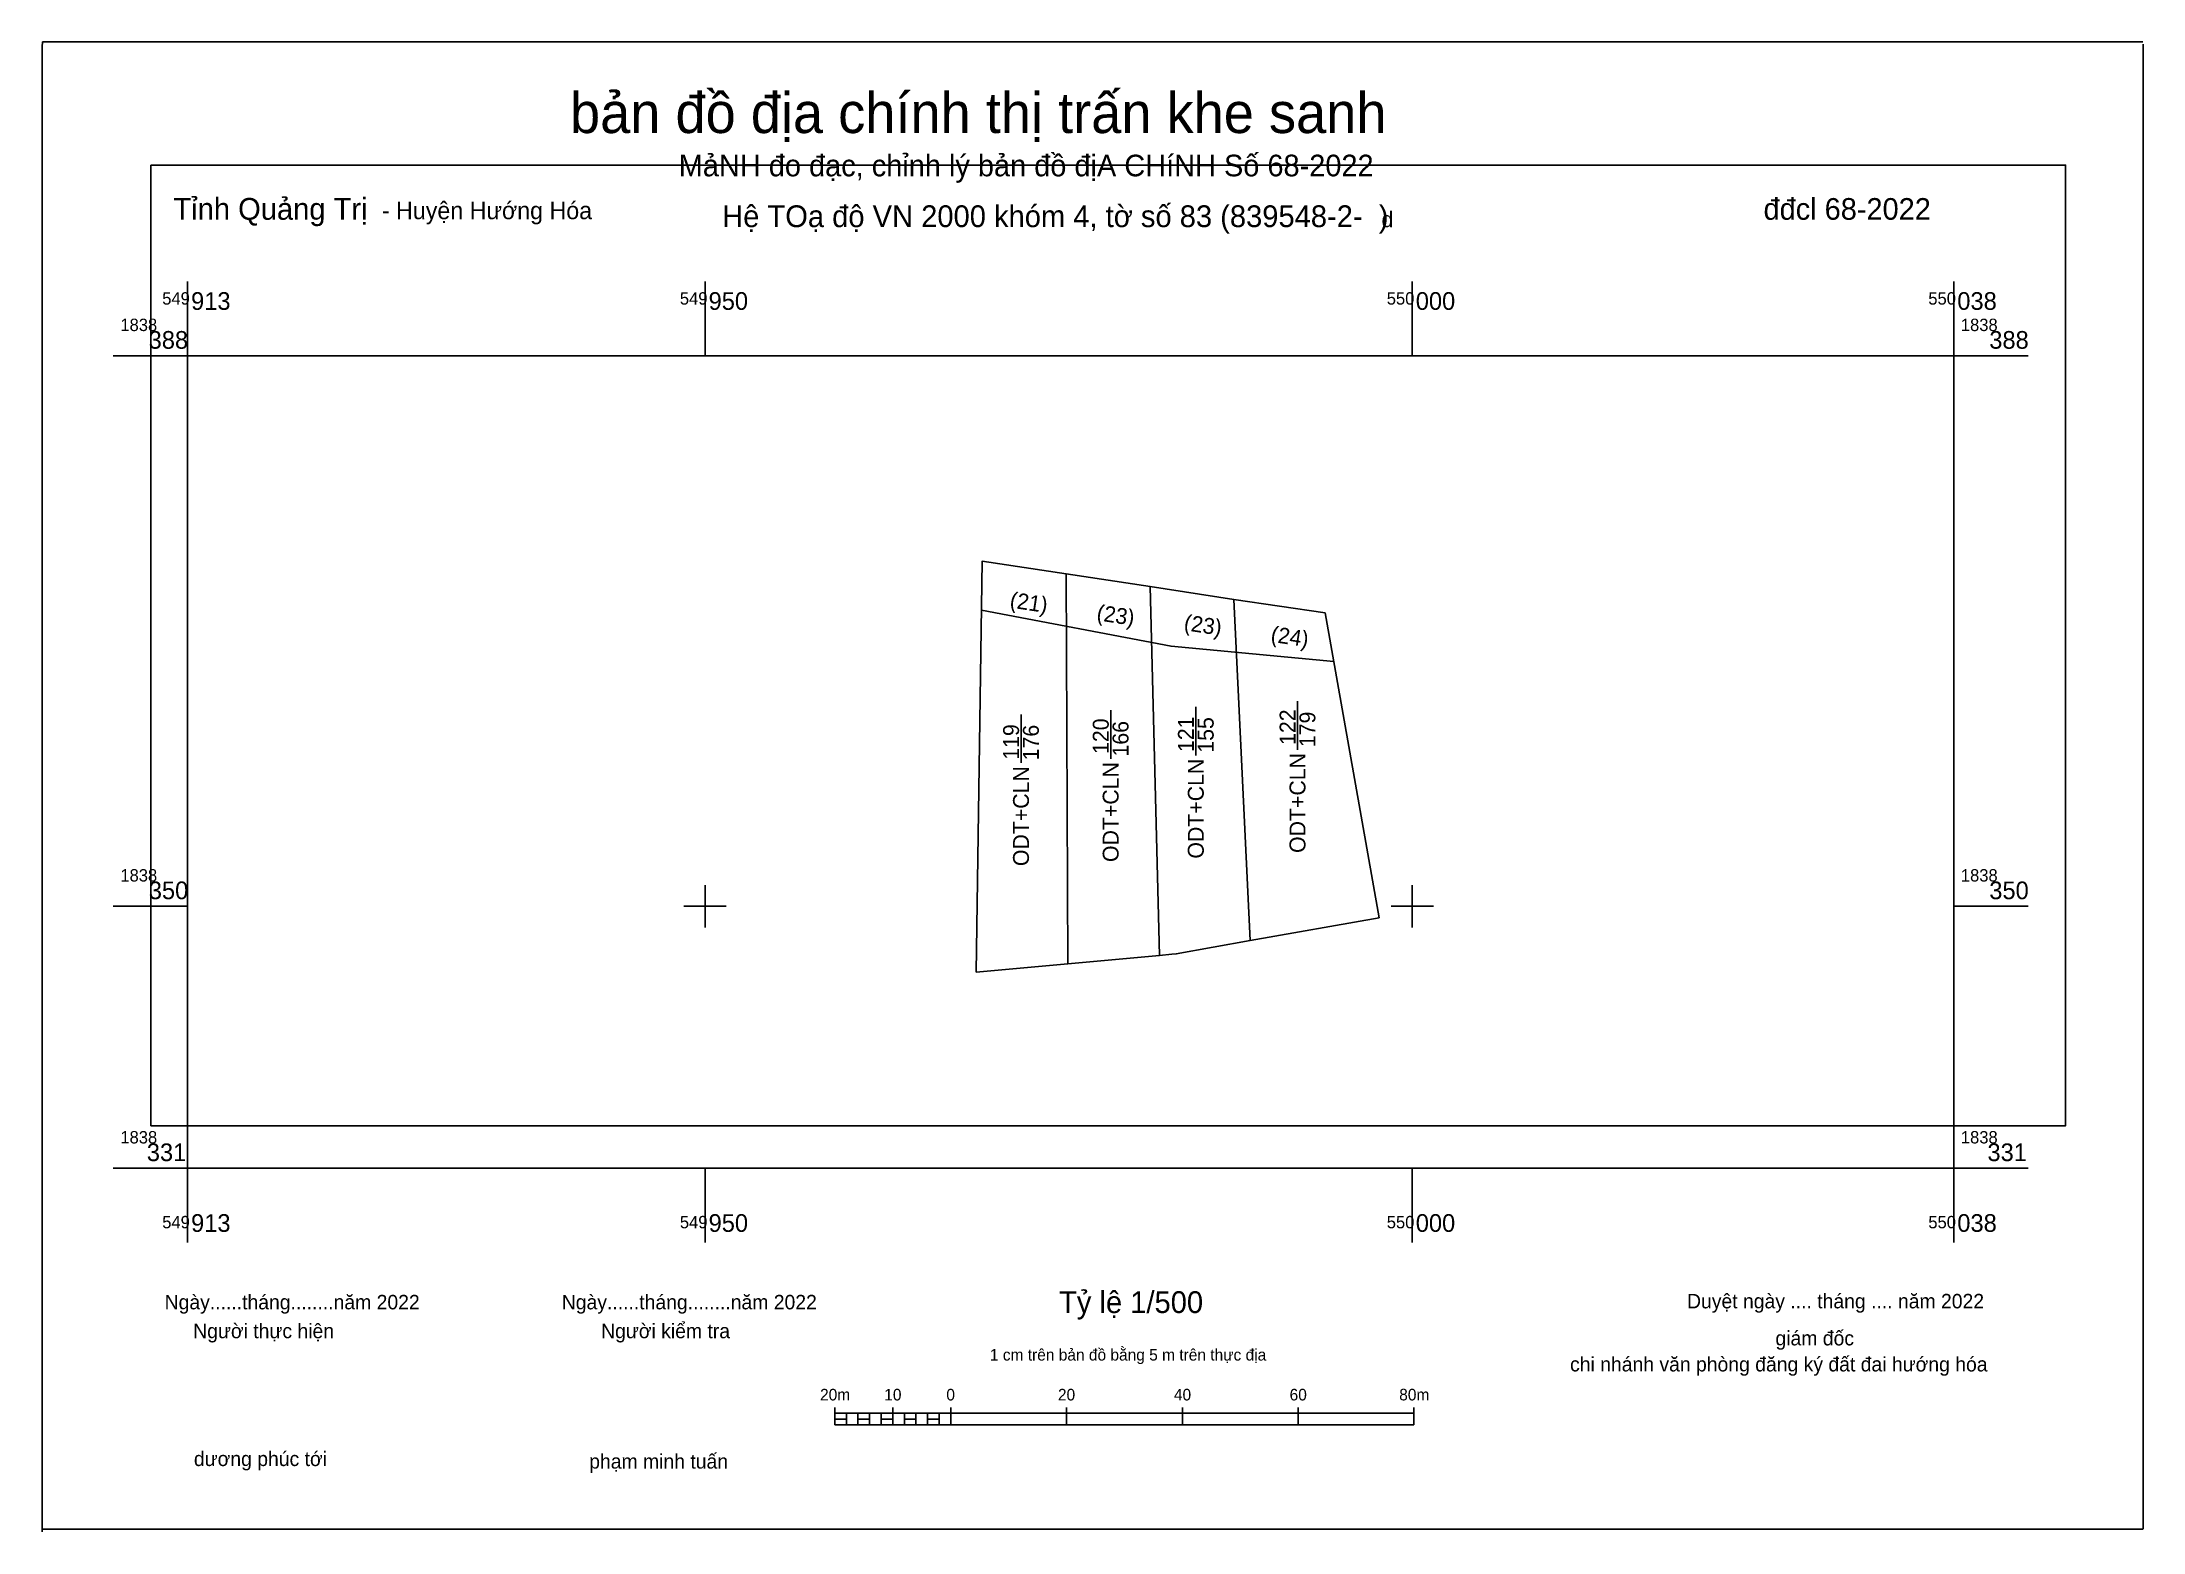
# Model space of a CAD drawing. Extents: x 549903 to 550052, y 1838306 to 1838411.
import ezdxf

# ---------------------------------------------------------------- set-up
doc = ezdxf.new("R2010")
doc.units = 0
for name, color, linetype in [('Level 10', 7, 'Continuous'), ('Level 11', 7, 'Continuous'), ('Level 13', 7, 'Continuous'), ('Level 2', 7, 'Continuous'), ('Level 20', 7, 'Continuous'), ('Level 4', 7, 'Continuous'), ('Level 63', 7, 'Continuous'), ('Level 9', 7, 'Continuous')]:
    doc.layers.add(name, color=color, linetype=linetype)

msp = doc.modelspace()

# ---------------------------------------------------------------- linework, layer by layer
at = {"layer": 'Level 10'}
for p, q in [((549975.53, 1838373.5), (549981.46, 1838372.61)), ((549981.46, 1838372.61), (549987.39, 1838371.7)), ((549987.39, 1838371.7), (549993.84, 1838370.74)), ((549993.84, 1838370.74), (549997.67, 1838349.19)), ((549988.54, 1838347.57), (549997.67, 1838349.19)), ((549969.18, 1838345.33), (549975.65, 1838345.93)), ((549975.65, 1838345.93), (549982.12, 1838346.53)), ((549982.12, 1838346.53), (549983.01, 1838346.61)), ((549969.18, 1838345.33), (549969.18, 1838345.33))]:
    msp.add_line(p, q, dxfattribs=at)
for points in [[(549969.18, 1838345.33), (549969.59, 1838374.4), (549975.53, 1838373.5)], [(549983.01, 1838346.61), (549983.31, 1838346.63), (549988.54, 1838347.57)]]:
    msp.add_lwpolyline(points, dxfattribs=at)
at = {"layer": 'Level 11'}
for p, q in [((549903.12, 1838410.76), (549903.16, 1838411.11)), ((549903.16, 1838411.11), (550051.66, 1838411.11)), ((549903.12, 1838305.76), (549903.12, 1838410.76)), ((550051.67, 1838410.95), (550051.67, 1838305.95)), ((550051.66, 1838305.95), (549903.16, 1838305.95))]:
    msp.add_line(p, q, dxfattribs=at)
at = {"layer": 'Level 13'}
for p, q in [((549972.34, 1838360.13), (549972.34, 1838363.57)), ((549978.68, 1838360.42), (549978.68, 1838363.86)), ((549984.7, 1838360.66), (549984.7, 1838364.1)), ((549991.89, 1838361.06), (549991.89, 1838364.5))]:
    msp.add_line(p, q, dxfattribs=at)
at = {"layer": 'Level 2'}
for p, q in [((549959.18, 1838313.33), (549959.18, 1838314.56)), ((549963.27, 1838313.33), (549963.27, 1838314.56)), ((549967.37, 1838313.33), (549967.37, 1838314.56)), ((549975.56, 1838313.33), (549975.56, 1838314.56)), ((549983.75, 1838313.33), (549983.75, 1838314.56)), ((549991.94, 1838313.33), (549991.94, 1838314.56)), ((550000.12, 1838313.33), (550000.12, 1838314.56)), ((549959.18, 1838314.15), (550000.12, 1838314.15)), ((549959.18, 1838313.33), (550000.12, 1838313.33)), ((549960, 1838313.33), (549960, 1838314.15)), ((549960.81, 1838313.33), (549960.81, 1838314.15)), ((549961.63, 1838313.33), (549961.63, 1838314.15)), ((549962.45, 1838313.33), (549962.45, 1838314.15)), ((549964.09, 1838313.33), (549964.09, 1838314.15)), ((549964.91, 1838313.33), (549964.91, 1838314.15)), ((549965.73, 1838313.33), (549965.73, 1838314.15)), ((549966.55, 1838313.33), (549966.55, 1838314.15))]:
    msp.add_line(p, q, dxfattribs=at)
for points in [[(549959.18, 1838313.33), (549960, 1838313.33), (549960, 1838313.74), (549959.18, 1838313.74)], [(549960.81, 1838313.33), (549961.63, 1838313.33), (549961.63, 1838313.74), (549960.81, 1838313.74)], [(549962.45, 1838313.33), (549963.27, 1838313.33), (549963.27, 1838313.74), (549962.45, 1838313.74)], [(549964.09, 1838313.33), (549964.91, 1838313.33), (549964.91, 1838313.74), (549964.09, 1838313.74)], [(549965.73, 1838313.33), (549966.55, 1838313.33), (549966.55, 1838313.74), (549965.73, 1838313.74)]]:
    msp.add_lwpolyline(points, close=True, dxfattribs=at)
at = {"layer": 'Level 20'}
msp.add_lwpolyline([(549969.54, 1838370.93), (549982.95, 1838368.39), (549994.45, 1838367.3)], dxfattribs=at)
at = {"layer": 'Level 63'}
for p, q in [((549913.41, 1838388.92), (549913.41, 1838394.17)), ((549950, 1838388.92), (549950, 1838394.17)), ((550000, 1838388.92), (550000, 1838394.17)), ((550038.29, 1838388.92), (550038.29, 1838394.17)), ((549913.41, 1838388.92), (549908.16, 1838388.92)), ((550038.29, 1838388.92), (550043.54, 1838388.92)), ((549950, 1838348.5), (549950, 1838351.5)), ((550000, 1838348.5), (550000, 1838351.5)), ((549913.41, 1838350), (549908.16, 1838350)), ((549948.5, 1838350), (549951.5, 1838350)), ((549998.5, 1838350), (550001.5, 1838350)), ((550038.29, 1838350), (550043.54, 1838350)), ((549913.41, 1838331.48), (549908.16, 1838331.48)), ((549913.41, 1838331.48), (549913.41, 1838326.23)), ((549950, 1838331.48), (549950, 1838326.23)), ((550000, 1838331.48), (550000, 1838326.23)), ((550038.29, 1838331.48), (550038.29, 1838326.23)), ((550038.29, 1838331.48), (550043.54, 1838331.48))]:
    msp.add_line(p, q, dxfattribs=at)
for points in [[(549910.82, 1838402.41), (550046.2, 1838402.41), (550046.2, 1838334.48), (549910.82, 1838334.48), (549910.82, 1838402.41)], [(549913.41, 1838388.92), (550038.29, 1838388.92), (550038.29, 1838331.48), (549913.41, 1838331.48), (549913.41, 1838388.92)]]:
    msp.add_lwpolyline(points, dxfattribs=at)
at = {"layer": 'Level 9'}
for p, q in [((549975.53, 1838373.5), (549975.65, 1838345.93)), ((549981.46, 1838372.61), (549982.12, 1838346.53)), ((549987.39, 1838371.7), (549988.54, 1838347.57))]:
    msp.add_line(p, q, dxfattribs=at)

# ---------------------------------------------------------------- texts
at = {"layer": 'Level 13'}
for s, p in [('122', (549991.75, 1838361.41)), ('119', (549972.2, 1838360.36)), ('120', (549978.54, 1838360.77)), ('121', (549984.56, 1838360.91))]:
    msp.add_text(s, height=1.125, rotation=90, dxfattribs=at).set_placement(p)
at = {"layer": 'Level 2'}
for s, height, p in [('bản đồ địa chính thị trấn khe sanh', 2.8654, (549940.45, 1838404.67)), ('MảNH đo đạc, chỉnh lý bản đồ địA CHíNH Số 68-2022', 1.53, (549948.14, 1838401.61)), ('Tỉnh Quảng Trị ', 1.5391, (549912.41, 1838398.54)), ('- Huyện Hướng Hóa', 1.228, (549927.15, 1838398.58)), ('Hệ TOạ độ VN 2000 khóm 4, tờ số 83 (839548-2-  )', 1.5391, (549951.21, 1838398.02)), (' đđcl 68-2022', 1.53, (550024.27, 1838398.54)), ('Ngày......tháng........năm 2022', 1.0236, (549911.79, 1838321.5)), ('Ngày......tháng........năm 2022', 1.0236, (549939.87, 1838321.5)), ('Tỷ lệ 1/500', 1.5395, (549975.03, 1838321.24)), ('Duyệt ngày .... tháng .... năm 2022', 1.0236, (550019.43, 1838321.57)), ('Người thực hiện', 1.0236, (549913.81, 1838319.46)), ('Người kiểm tra', 1.0236, (549942.65, 1838319.46)), ('giám đốc', 1.024, (550025.68, 1838318.95)), ('1 cm trên bản đồ bằng 5 m trên thực địa', 0.8188, (549970.14, 1838317.88)), ('chi nhánh văn phòng đăng ký đất đai hướng hóa', 1.0236, (550011.16, 1838317.11)), ('20m', 0.819, (549958.13, 1838315.06)), ('10', 0.819, (549962.67, 1838315.06)), ('0', 0.819, (549967.06, 1838315.06)), ('20', 0.819, (549974.95, 1838315.06)), ('40', 0.819, (549983.15, 1838315.06)), ('60', 0.819, (549991.33, 1838315.06)), ('80m', 0.819, (549999.08, 1838315.06)), ('dương phúc tới', 1.0236, (549913.86, 1838310.42)), ('phạm minh tuấn', 1.0236, (549941.81, 1838310.24))]:
    msp.add_text(s, height=height, dxfattribs=at).set_placement(p)
for p in [(549992.45, 1838353.77), (549972.9, 1838352.84), (549979.24, 1838353.13), (549985.26, 1838353.37)]:
    msp.add_text('ODT+CLN', height=1.125, rotation=90, dxfattribs=at).set_placement(p)
at = {"layer": 'Level 20'}
for s, p in [('(21)', (549971.5, 1838371.13)), ('(23)', (549977.64, 1838370.23)), ('(23)', (549983.81, 1838369.53)), ('(24)', (549989.95, 1838368.71))]:
    msp.add_text(s, height=1.12, rotation=351.3844, dxfattribs=at).set_placement(p)
at = {"layer": 'Level 4'}
for s, p in [('179', (549993.15, 1838361.25)), ('176', (549973.6, 1838360.32)), ('166', (549979.94, 1838360.59)), ('155', (549985.96, 1838360.86))]:
    msp.add_text(s, height=1.125, rotation=90, dxfattribs=at).set_placement(p)
at = {"layer": 'Level 63'}
for s, height, p in [('d', 1.12, (549997.83, 1838398.01)), ('549', 0.875, (549911.62, 1838392.54)), ('913', 1.25, (549913.66, 1838392.17)), ('549', 0.875, (549948.22, 1838392.54)), ('950', 1.25, (549950.25, 1838392.17)), ('550', 0.875, (549998.2, 1838392.54)), ('000', 1.25, (550000.25, 1838392.17)), ('550', 0.875, (550036.49, 1838392.54)), ('038', 1.25, (550038.54, 1838392.17)), ('1838', 0.875, (549908.66, 1838390.67)), ('388', 1.25, (549910.66, 1838389.42)), ('1838', 0.875, (550038.79, 1838390.67)), ('388', 1.25, (550040.8, 1838389.42)), ('1838', 0.875, (549908.66, 1838351.75)), ('350', 1.25, (549910.67, 1838350.5)), ('1838', 0.875, (550038.79, 1838351.75)), ('350', 1.25, (550040.8, 1838350.5)), ('1838', 0.875, (549908.66, 1838333.23)), ('1838', 0.875, (550038.79, 1838333.23)), ('331', 1.25, (549910.53, 1838331.98)), ('331', 1.25, (550040.67, 1838331.98)), ('549', 0.875, (549911.62, 1838327.23)), ('913', 1.25, (549913.66, 1838326.98)), ('549', 0.875, (549948.22, 1838327.23)), ('950', 1.25, (549950.25, 1838326.98)), ('550', 0.875, (549998.2, 1838327.23)), ('000', 1.25, (550000.25, 1838326.98)), ('550', 0.875, (550036.49, 1838327.23)), ('038', 1.25, (550038.54, 1838326.98))]:
    msp.add_text(s, height=height, dxfattribs=at).set_placement(p)

doc.saveas('drawing.dxf')
